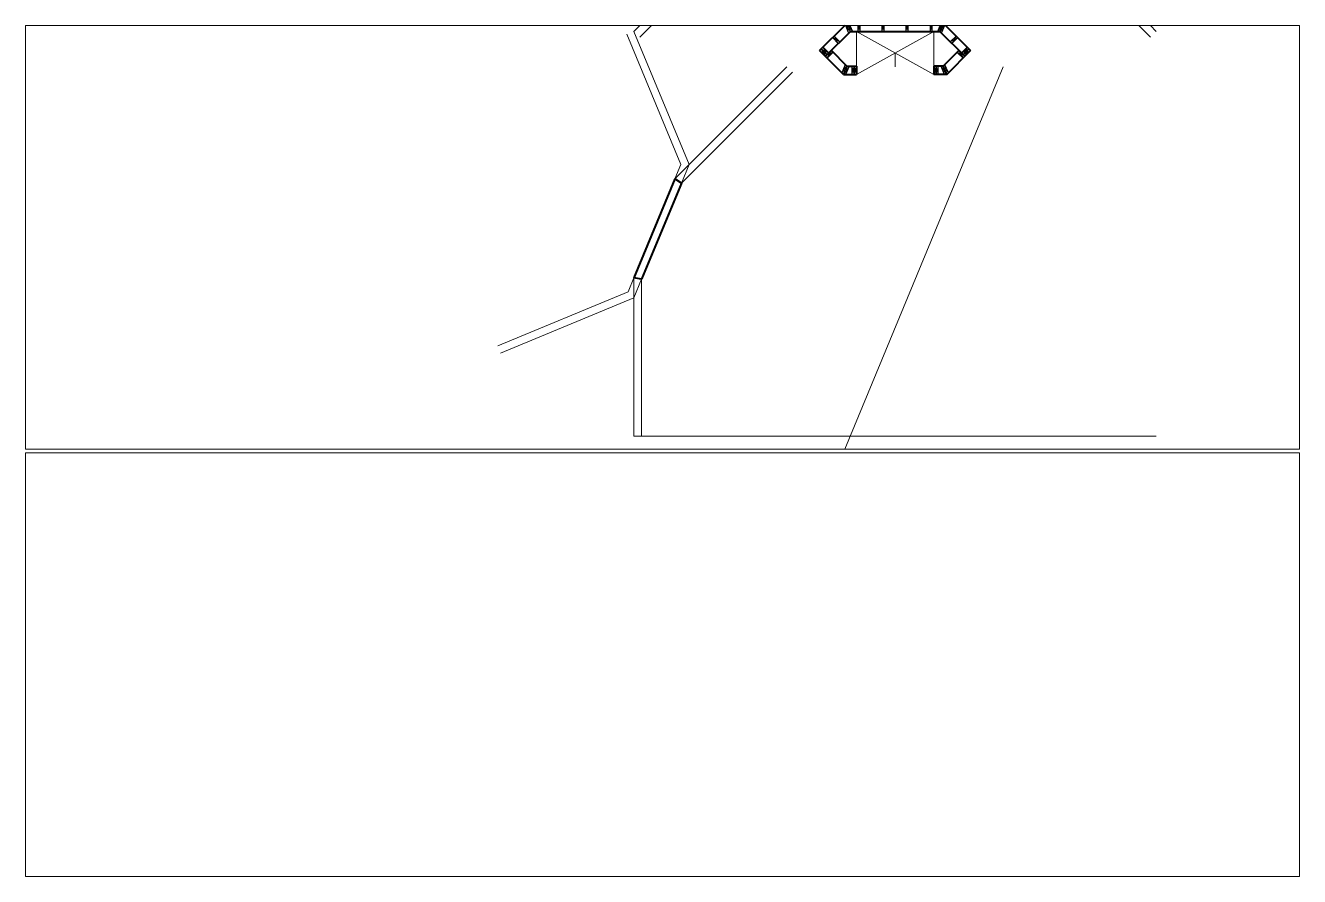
# Paper-space layout 'Large Tension Beam MOD' of a CAD drawing. Header units: inches. Extents: x 0 to 35.3, y 0 to 23.6.
# The model-space entities are those that its viewports show. They can reach past a viewport. Long polylines and large blocks are cut down to what shows.
import ezdxf

# ---------------------------------------------------------------- set-up
doc = ezdxf.new("R2010")
doc.units = ezdxf.units.IN
doc.header["$MEASUREMENT"] = 0
for name, color, linetype, lineweight in [('BOTTOM PLATES', 7, 'Continuous', 20), ('ROOF BEAMS', 3, 'Continuous', 30), ('WALL FRAMING', 7, 'Continuous', 30)]:
    doc.layers.add(name, color=color, linetype=linetype, lineweight=lineweight)
doc.layers.add('DIMENSIONS', color=7, linetype='Continuous')

msp = doc.modelspace()

# ---------------------------------------------------------------- linework, layer by layer
at = {"layer": 'BOTTOM PLATES', "color": 7, "lineweight": 40}
for p, q in [((24795.67669, 13683.23051), (24777.52476, 13665.13219)), ((24797.9501, 13677.73051), (24781.41385, 13661.2431)), ((24795.67193, 13683.23051), (24859.78666, 13683.23051)), ((24797.9501, 13677.73051), (24857.52694, 13677.73051)), ((24857.52694, 13677.73051), (24874.06319, 13661.2431)), ((24859.80035, 13683.23051), (24877.95228, 13665.13219)), ((24793.42644, 13649.23051), (24777.52476, 13665.13219)), ((24782.47608, 13662.30219), (24778.58542, 13666.19285)), ((24783.53674, 13663.36285), (24779.64608, 13667.25351)), ((24786.3606, 13664.05704), (24782.47294, 13660.18087)), ((24795.70462, 13654.73051), (24785.29931, 13665.11708)), ((24859.77242, 13654.73051), (24870.17773, 13665.11708)), ((24862.0506, 13649.23051), (24877.95228, 13665.13219)), ((24869.11645, 13664.05704), (24873.0041, 13660.18087)), ((24871.9403, 13663.36285), (24875.83096, 13667.25351)), ((24873.00096, 13662.30219), (24876.89162, 13666.19285)), ((24795.70462, 13654.73051), (24801.9793, 13654.73051)), ((24859.77242, 13654.73051), (24853.49774, 13654.73051)), ((24793.42644, 13649.23051), (24801.9793, 13649.23051)), ((24862.0506, 13649.23051), (24853.49774, 13649.23051))]:
    msp.add_line(p, q, dxfattribs=at)
at = {"layer": 'BOTTOM PLATES', "color": 7}
for p, q in [((24794.5273, 13682.08451), (24796.80071, 13676.58451)), ((24795.67669, 13683.23051), (24797.9501, 13677.73051)), ((24797.29978, 13683.23051), (24799.57319, 13677.73051)), ((24858.17726, 13683.23051), (24855.90385, 13677.73051)), ((24859.78666, 13683.23051), (24857.52694, 13677.73051)), ((24860.94974, 13682.08451), (24858.67633, 13676.58451)), ((24801.9793, 13654.73051), (24798.4793, 13654.73051))]:
    msp.add_line(p, q, dxfattribs=at)
at = {"layer": 'BOTTOM PLATES', "lineweight": 9}
for p, q in [((24794.5273, 13682.08451), (24797.9501, 13677.73051)), ((24796.80071, 13676.58451), (24795.67332, 13683.22715)), ((24795.67332, 13683.22715), (24799.57319, 13677.73051)), ((24797.9501, 13677.73051), (24797.29978, 13683.23051)), ((24798.4793, 13677.73051), (24801.9793, 13677.73051)), ((24802.9793, 13683.23051), (24804.4793, 13677.73051)), ((24804.4793, 13683.23051), (24802.9793, 13677.73051)), ((24802.9793, 13677.73051), (24802.9793, 13683.23051)), ((24804.4793, 13677.73051), (24804.4793, 13683.23051)), ((24818.9793, 13683.23051), (24820.4793, 13677.73051)), ((24820.4793, 13683.23051), (24818.9793, 13677.73051)), ((24818.9793, 13677.73051), (24818.9793, 13683.23051)), ((24820.4793, 13677.73051), (24820.4793, 13683.23051)), ((24834.9793, 13683.23051), (24836.4793, 13677.73051)), ((24836.4793, 13683.23051), (24834.9793, 13677.73051)), ((24834.9793, 13677.73051), (24834.9793, 13683.23051)), ((24836.4793, 13677.73051), (24836.4793, 13683.23051)), ((24850.9793, 13683.23051), (24852.4793, 13677.73051)), ((24852.4793, 13683.23051), (24850.9793, 13677.73051)), ((24850.9793, 13677.73051), (24850.9793, 13683.23051)), ((24852.4793, 13677.73051), (24852.4793, 13683.23051)), ((24859.78666, 13683.23051), (24855.90385, 13677.73051)), ((24857.52694, 13677.73051), (24858.17726, 13683.23051)), ((24860.94974, 13682.08451), (24857.52694, 13677.73051)), ((24858.67633, 13676.58451), (24859.78666, 13683.23051)), ((24786.05116, 13673.65181), (24789.93449, 13669.75697)), ((24786.05116, 13673.65181), (24790.99672, 13670.81606)), ((24787.11339, 13674.7109), (24790.99672, 13670.81606)), ((24787.11339, 13674.7109), (24789.93449, 13669.75697)), ((24868.3452, 13674.7109), (24864.46187, 13670.81606)), ((24869.40743, 13673.65181), (24864.46187, 13670.81606)), ((24868.3452, 13674.7109), (24865.5241, 13669.75697)), ((24869.40743, 13673.65181), (24865.5241, 13669.75697)), ((24782.47608, 13662.30219), (24777.52476, 13665.13219)), ((24781.41385, 13661.2431), (24778.58699, 13666.19128)), ((24778.58699, 13666.19128), (24783.53674, 13663.36285)), ((24779.64922, 13667.25038), (24782.47608, 13662.30219)), ((24786.3606, 13664.05704), (24781.41385, 13661.2431)), ((24785.29931, 13665.11708), (24782.47451, 13660.18244)), ((24869.11645, 13664.05704), (24874.06319, 13661.2431)), ((24870.17773, 13665.11708), (24873.00253, 13660.18244)), ((24876.89005, 13666.19128), (24871.9403, 13663.36285)), ((24875.82782, 13667.25038), (24873.00096, 13662.30219)), ((24873.00096, 13662.30219), (24877.95228, 13665.13219)), ((24874.06319, 13661.2431), (24876.89005, 13666.19128)), ((24794.55596, 13655.8771), (24792.27839, 13650.37856)), ((24792.27839, 13650.37856), (24795.70462, 13654.73051)), ((24794.55596, 13655.8771), (24793.42644, 13649.23051)), ((24795.70462, 13654.73051), (24793.42644, 13649.23051)), ((24793.42644, 13649.23051), (24797.3282, 13654.73051)), ((24797.3282, 13654.73051), (24795.05003, 13649.23051)), ((24795.70462, 13654.73051), (24795.05003, 13649.23051)), ((24858.14884, 13654.73051), (24860.42701, 13649.23051)), ((24862.0506, 13649.23051), (24858.14884, 13654.73051)), ((24859.77242, 13654.73051), (24862.0506, 13649.23051)), ((24863.19865, 13650.37856), (24859.77242, 13654.73051)), ((24859.77242, 13654.73051), (24860.42701, 13649.23051)), ((24860.92108, 13655.8771), (24863.19865, 13650.37856)), ((24860.92108, 13655.8771), (24862.0506, 13649.23051))]:
    msp.add_line(p, q, dxfattribs=at)
at = {"layer": 'BOTTOM PLATES', "color": 6}
for p, q in [((24801.9793, 13677.73051), (24853.49774, 13649.23051)), ((24853.4793, 13677.73051), (24801.9793, 13649.23051))]:
    msp.add_line(p, q, dxfattribs=at)
at = {"layer": 'BOTTOM PLATES', "color": 6, "lineweight": 9}
for p, q in [((24801.9793, 13649.23051), (24801.9793, 13677.73051)), ((24853.49774, 13649.23051), (24853.49774, 13677.73051))]:
    msp.add_line(p, q, dxfattribs=at)
at = {"layer": 'BOTTOM PLATES'}
for p, q in [((24798.9793, 13654.73051), (24798.9793, 13649.23051)), ((24800.4793, 13654.73051), (24800.4793, 13649.23051)), ((24854.9793, 13654.73051), (24854.9793, 13649.23051)), ((24856.4793, 13654.73051), (24856.4793, 13649.23051))]:
    msp.add_line(p, q, dxfattribs=at)
at = {"layer": 'BOTTOM PLATES', "lineweight": 40}
for p, q in [((24801.9793, 13654.73051), (24801.9793, 13649.23051)), ((24853.49774, 13654.73051), (24853.49774, 13649.23051))]:
    msp.add_line(p, q, dxfattribs=at)
at = {"layer": 'DIMENSIONS', "color": 7, "lineweight": 9}
for p, q in [((24653.90592, 13677.83718), (24690.64353, 13589.14475)), ((24649.17104, 13675.87593), (24685.09627, 13589.14475)), ((24685.09627, 13589.14475), (24681.17376, 13579.67498)), ((24690.64353, 13589.14475), (24685.51853, 13576.7719)), ((24653.90592, 13513.84458), (24649.98341, 13504.37482)), ((24659.03092, 13512.82515), (24653.90592, 13500.45231)), ((24563.25223, 13468.44958), (24649.98341, 13504.37482)), ((24565.21348, 13463.7147), (24653.90592, 13500.45231))]:
    msp.add_line(p, q, dxfattribs=at)
at = {"layer": 'DIMENSIONS', "lineweight": 9}
for p, q in [((24755.7293, 13306.58376), (24899.7293, 13654.23051)), ((24653.90592, 13408.40714), (25001.55267, 13408.40714))]:
    msp.add_line(p, q, dxfattribs=at)
at = {"layer": 'DIMENSIONS', "color": 7, "lineweight": 40}
for p, q in [((24681.17376, 13579.67498), (24653.90592, 13513.84458)), ((24685.51853, 13576.7719), (24659.03092, 13512.82515)), ((24685.51853, 13576.7719), (24681.17376, 13579.67498)), ((24659.03092, 13512.82515), (24653.90592, 13513.84458))]:
    msp.add_line(p, q, dxfattribs=at)
at = {"layer": 'DIMENSIONS', "color": 3, "lineweight": 9}
for p, q in [((24653.90592, 13513.84458), (24653.90592, 13408.40714)), ((24659.03092, 13512.82515), (24659.03092, 13408.40714))]:
    msp.add_line(p, q, dxfattribs=at)
at = {"layer": 'ROOF BEAMS', "color": 3, "lineweight": 9}
for p, q in [((24681.17376, 13579.67498), (24755.7293, 13654.23051)), ((24685.51853, 13576.7719), (24759.35322, 13650.60659))]:
    msp.add_line(p, q, dxfattribs=at)
at = {"layer": 'WALL FRAMING', "color": 7, "lineweight": 9}
for p, q in [((24796.56428, 13677.15649), (24736.56296, 13822.01251)), ((24797.9501, 13677.73051), (24737.71101, 13823.16056)), ((24799.33592, 13678.30454), (24738.85906, 13824.30861)), ((24856.14104, 13678.30435), (24916.5962, 13824.31194)), ((24857.52694, 13677.73051), (24917.74431, 13823.16383)), ((24858.91284, 13677.15667), (24918.89243, 13822.01571)), ((24755.7293, 13779.66056), (24653.90592, 13677.83718)), ((24899.7293, 13779.66056), (25001.55267, 13677.83718)), ((24759.61838, 13775.77147), (24657.79501, 13673.94809)), ((24895.84021, 13775.77147), (24997.66359, 13673.94809)), ((24827.7293, 13663.48051), (24827.7293, 13654.23051)), ((24798.9793, 13654.73051), (24800.4793, 13649.23051)), ((24800.4793, 13654.73051), (24798.9793, 13649.23051)), ((24800.4793, 13654.73051), (24801.9793, 13649.23051)), ((24801.9793, 13654.73051), (24800.4793, 13649.23051)), ((24853.49774, 13654.73051), (24854.9793, 13649.23051)), ((24854.9793, 13654.73051), (24853.49774, 13649.23051)), ((24854.9793, 13654.73051), (24856.4793, 13649.23051)), ((24856.4793, 13654.73051), (24854.9793, 13649.23051))]:
    msp.add_line(p, q, dxfattribs=at)

psp = doc.layouts.new('Large Tension Beam MOD')

# ---------------------------------------------------------------- viewports
at = {"layer": 'DIMENSIONS', "color": 7, "lineweight": 9}
psp.add_viewport(center=(17.665, 17.728), size=(35.33, 11.75167), view_center_point=(24672.92635, 13540.75715), view_height=282.0399951, status=3, dxfattribs=at)
psp.add_viewport(center=(17.665, 5.876), size=(35.33, 11.75167), view_center_point=(31511.3872, 18118.82277), view_height=282.0399951, dxfattribs=at)

doc.saveas('drawing.dxf')
